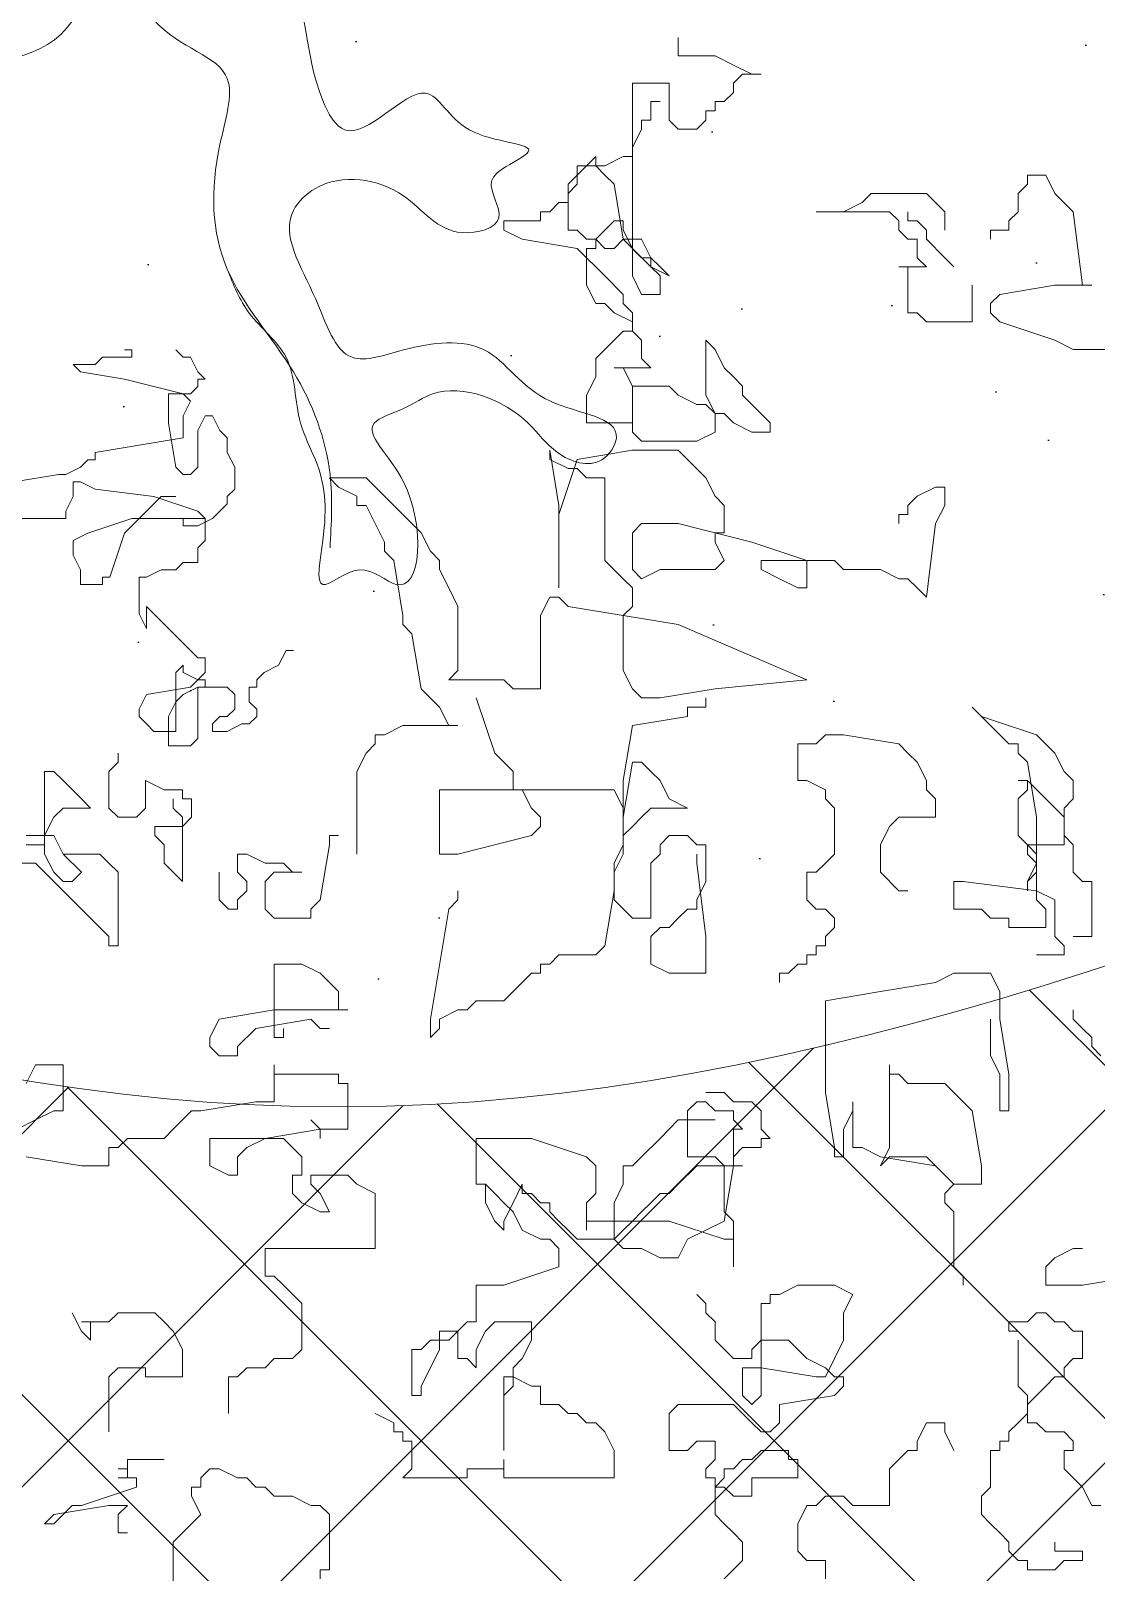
# Model space of a CAD drawing. Extents: x -95 to 325, y -1215 to -918.
# Drawn here: x 38.96 to 48.44, y -1090.25 to -1076.52 of the extents above; entities that cross this region are included whole.
import ezdxf

# ---------------------------------------------------------------- set-up
doc = ezdxf.new("R2010")
doc.units = 0
doc.layers.get('0').update_dxf_attribs({"linetype": 'CONTINUOUS'})
doc.layers.add('福建茶', color=76, linetype='CONTINUOUS')
doc.layers.add('马尼拉草', color=80, linetype='CONTINUOUS')

# ---------------------------------------------------------------- blocks, each defined once
blk = doc.blocks.new('tulia')
at = {"color": 3, "lineweight": 0}
for p, q in [((202.861, 275.205), (202.861, 275.563)), ((198.621, 275.324), (198.621, 275.443)), ((199.278, 275.443), (199.159, 275.324)), ((201.906, 275.443), (201.906, 275.384)), ((197.068, 275.324), (196.949, 275.324)), ((196.949, 275.324), (196.949, 275.264)), ((197.128, 275.384), (197.068, 275.324)), ((197.307, 275.384), (197.128, 275.384)), ((197.307, 275.324), (197.307, 275.384)), ((197.367, 275.324), (197.307, 275.324)), ((197.427, 275.264), (197.367, 275.324)), ((198.741, 275.324), (198.621, 275.324)), ((198.8, 275.264), (198.741, 275.324)), ((199.159, 275.324), (199.159, 275.205)), ((201.906, 275.384), (201.846, 275.384)), ((201.846, 275.384), (201.846, 275.026)), ((196.949, 275.264), (197.128, 275.264)), ((197.128, 275.264), (197.128, 275.205)), ((197.427, 275.205), (197.427, 275.264)), ((198.8, 275.085), (198.8, 275.264)), ((197.487, 275.145), (197.427, 275.205)), ((197.546, 275.085), (197.487, 275.145)), ((199.159, 275.205), (199.218, 275.145)), ((199.218, 275.145), (199.278, 275.085)), ((202.742, 275.085), (202.802, 275.145)), ((202.802, 275.145), (202.861, 275.205)), ((203.16, 275.145), (203.22, 275.145)), ((203.22, 275.145), (203.22, 275.026)), ((197.606, 275.026), (197.546, 275.085)), ((197.606, 274.906), (197.606, 275.026)), ((198.741, 274.966), (198.8, 275.085)), ((199.278, 275.085), (199.338, 275.026)), ((199.338, 275.026), (199.338, 274.847)), ((201.846, 275.026), (201.906, 274.966)), ((202.682, 275.026), (202.742, 275.085)), ((202.742, 274.906), (202.682, 275.026)), ((203.22, 275.026), (203.16, 274.966)), ((203.28, 274.966), (203.638, 275.026)), ((203.578, 275.026), (203.518, 274.966)), ((203.638, 275.085), (203.578, 275.026)), ((203.638, 275.026), (203.698, 275.085)), ((203.698, 275.085), (203.638, 275.085)), ((196.83, 274.966), (196.889, 274.966)), ((196.889, 274.966), (196.949, 274.847)), ((197.546, 274.847), (197.606, 274.906)), ((198.203, 274.727), (198.203, 274.966)), ((198.203, 274.966), (198.442, 274.966)), ((198.442, 274.966), (198.502, 274.906)), ((198.502, 274.906), (198.621, 274.906)), ((198.621, 274.906), (198.681, 274.966)), ((198.681, 274.966), (198.741, 274.966)), ((199.099, 274.787), (199.099, 274.906)), ((199.099, 274.906), (199.218, 274.906)), ((199.218, 274.906), (199.278, 274.847)), ((201.906, 274.966), (201.966, 274.966)), ((201.966, 274.966), (202.085, 274.906)), ((202.085, 274.906), (202.205, 274.906)), ((202.205, 274.906), (202.264, 274.847)), ((202.742, 274.847), (202.742, 274.906)), ((203.459, 274.966), (203.1, 274.847)), ((203.16, 274.966), (203.28, 274.966)), ((203.518, 274.966), (203.459, 274.966)), ((196.949, 274.847), (197.068, 274.727)), ((197.546, 274.608), (197.546, 274.847)), ((199.338, 274.847), (199.278, 274.787)), ((199.278, 274.847), (199.338, 274.847)), ((199.338, 274.847), (199.338, 274.787)), ((202.264, 274.847), (202.324, 274.847)), ((202.324, 274.847), (202.384, 274.787)), ((202.682, 274.787), (202.682, 274.847)), ((202.682, 274.847), (202.742, 274.847)), ((203.1, 274.847), (203.1, 274.787)), ((197.068, 274.727), (197.068, 274.608)), ((198.143, 274.667), (198.203, 274.727)), ((198.8, 274.667), (198.8, 274.787)), ((198.8, 274.787), (199.099, 274.787)), ((199.218, 274.727), (199.159, 274.667)), ((199.278, 274.727), (199.218, 274.727)), ((199.278, 274.787), (199.278, 274.727)), ((199.338, 274.787), (199.398, 274.787)), ((199.398, 274.727), (199.338, 274.667)), ((199.398, 274.787), (199.398, 274.727)), ((200.712, 274.787), (199.995, 274.787)), ((199.995, 274.787), (199.995, 274.608)), ((200.712, 274.667), (200.712, 274.787)), ((200.95, 274.727), (200.712, 274.727)), ((200.712, 274.727), (200.712, 274.667)), ((201.368, 274.787), (200.95, 274.787)), ((200.95, 274.787), (200.95, 274.727)), ((201.309, 274.727), (201.368, 274.787)), ((201.309, 274.548), (201.309, 274.727)), ((202.384, 274.787), (202.443, 274.787)), ((202.443, 274.787), (202.563, 274.727)), ((202.563, 274.727), (202.623, 274.727)), ((202.623, 274.727), (202.682, 274.787)), ((203.1, 274.787), (203.22, 274.787)), ((203.22, 274.787), (203.16, 274.787)), ((203.16, 274.787), (203.16, 274.727)), ((203.16, 274.727), (203.22, 274.727)), ((203.22, 274.727), (203.16, 274.727)), ((203.16, 274.727), (203.16, 274.667)), ((197.068, 274.608), (197.009, 274.608)), ((197.009, 274.608), (197.009, 274.548)), ((197.487, 274.548), (197.487, 274.608)), ((197.487, 274.608), (197.546, 274.608)), ((197.785, 274.608), (197.845, 274.488)), ((198.024, 274.548), (198.024, 274.608)), ((198.024, 274.608), (198.084, 274.608)), ((198.084, 274.608), (198.143, 274.667)), ((198.86, 274.667), (198.8, 274.667)), ((198.86, 274.608), (198.86, 274.667)), ((199.039, 274.608), (198.86, 274.608)), ((199.099, 274.667), (199.039, 274.608)), ((199.159, 274.667), (199.099, 274.667)), ((199.338, 274.667), (199.338, 274.548)), ((199.457, 274.548), (199.517, 274.608)), ((199.517, 274.608), (199.637, 274.608)), ((199.637, 274.608), (199.637, 274.369)), ((199.995, 274.608), (200.055, 274.488)), ((200.712, 274.13), (200.712, 274.608)), ((200.712, 274.608), (200.712, 274.25)), ((203.16, 274.667), (202.921, 274.667)), ((197.009, 274.548), (197.068, 274.488)), ((197.427, 274.488), (197.427, 274.548)), ((197.427, 274.548), (197.487, 274.548)), ((197.964, 274.429), (198.024, 274.548)), ((199.338, 274.548), (199.457, 274.548)), ((201.368, 274.548), (201.309, 274.548)), ((201.368, 274.488), (201.368, 274.548)), ((197.068, 274.488), (197.188, 274.488)), ((197.188, 274.488), (197.248, 274.429)), ((197.248, 274.429), (197.307, 274.429)), ((197.307, 274.429), (197.307, 274.25)), ((197.307, 274.369), (197.367, 274.429)), ((197.367, 274.429), (197.427, 274.488)), ((197.845, 274.488), (197.845, 274.429)), ((197.845, 274.429), (197.964, 274.429)), ((198.98, 274.488), (198.92, 274.429)), ((198.92, 274.429), (198.92, 274.309)), ((199.039, 274.488), (198.98, 274.488)), ((199.099, 274.429), (199.039, 274.488)), ((199.159, 274.369), (199.099, 274.429)), ((200.055, 274.488), (200.114, 274.429)), ((200.114, 274.429), (200.174, 274.429)), ((200.174, 274.429), (200.234, 274.369)), ((201.428, 274.488), (201.368, 274.488)), ((201.428, 274.429), (201.428, 274.488)), ((201.548, 274.369), (201.428, 274.429)), ((203.28, 274.488), (203.28, 274.13)), ((197.248, 274.25), (197.307, 274.309)), ((197.307, 274.309), (197.307, 274.369)), ((198.92, 274.309), (198.562, 274.25)), ((199.039, 274.25), (199.099, 274.309)), ((199.099, 274.309), (199.159, 274.25)), ((199.218, 274.309), (199.159, 274.369)), ((199.577, 274.309), (199.218, 274.309)), ((199.637, 274.369), (199.577, 274.309)), ((200.234, 274.369), (200.293, 274.369)), ((200.293, 274.369), (200.353, 274.309)), ((200.353, 274.309), (200.473, 274.309)), ((200.473, 274.309), (200.473, 274.19)), ((202.503, 274.369), (202.503, 274.13)), ((197.188, 274.19), (197.248, 274.25)), ((197.307, 274.25), (197.367, 274.19)), ((198.562, 274.25), (198.502, 274.19)), ((199.039, 273.892), (199.039, 274.25)), ((199.159, 274.25), (199.159, 274.071)), ((200.712, 274.25), (200.652, 274.19)), ((201.249, 274.19), (201.249, 274.25)), ((201.249, 274.25), (201.309, 274.25)), ((201.309, 274.25), (201.309, 273.951)), ((197.068, 274.071), (197.068, 274.13)), ((197.068, 274.13), (197.128, 274.13)), ((197.128, 274.13), (197.188, 274.19)), ((197.367, 274.19), (197.367, 273.892)), ((198.502, 274.19), (198.502, 274.13)), ((198.502, 274.13), (198.562, 274.13)), ((198.562, 274.13), (198.621, 274.071)), ((198.621, 274.13), (198.562, 274.011)), ((198.681, 274.13), (198.621, 274.13)), ((199.039, 274.071), (198.681, 274.13)), ((200.473, 274.19), (200.532, 274.19)), ((200.532, 274.19), (200.652, 274.13)), ((200.652, 274.19), (200.652, 274.071)), ((200.652, 274.13), (200.712, 274.13)), ((201.189, 274.071), (201.249, 274.19)), ((202.443, 274.13), (202.384, 274.071)), ((202.503, 274.13), (202.443, 274.13)), ((203.041, 274.13), (202.802, 274.13)), ((202.802, 274.13), (202.802, 273.951)), ((203.041, 274.071), (203.041, 274.13)), ((203.28, 274.13), (203.22, 274.071)), ((196.949, 273.832), (196.949, 274.011)), ((196.949, 274.011), (197.009, 274.011)), ((197.009, 274.011), (197.068, 274.071)), ((198.562, 274.011), (198.502, 273.892)), ((198.621, 274.071), (198.741, 274.011)), ((198.741, 274.011), (198.8, 273.951)), ((199.159, 274.071), (199.039, 274.071)), ((199.099, 273.951), (199.099, 274.011)), ((199.099, 274.011), (199.218, 274.011)), ((199.218, 274.011), (199.338, 273.892)), ((200.592, 274.011), (200.532, 273.892)), ((200.652, 274.071), (200.592, 274.011)), ((200.891, 273.951), (200.891, 274.071)), ((200.891, 274.071), (200.95, 274.011)), ((200.95, 274.011), (201.01, 274.011)), ((201.01, 274.011), (201.01, 273.832)), ((201.13, 273.951), (201.189, 274.071)), ((202.085, 274.011), (202.025, 273.951)), ((202.205, 274.011), (202.085, 274.011)), ((202.264, 274.071), (202.205, 274.011)), ((202.384, 274.071), (202.264, 274.071)), ((203.22, 274.071), (203.041, 274.071)), ((198.8, 273.951), (198.86, 273.892)), ((199.039, 273.892), (199.099, 273.951)), ((200.831, 273.832), (200.891, 273.951)), ((201.13, 273.832), (201.13, 273.951)), ((201.249, 273.951), (201.189, 273.892)), ((201.309, 273.951), (201.249, 273.951)), ((202.025, 273.951), (202.025, 273.653)), ((202.802, 273.951), (202.861, 273.832)), ((197.009, 273.832), (196.949, 273.832)), ((197.068, 273.772), (197.009, 273.832)), ((197.367, 273.832), (197.427, 273.832)), ((197.427, 273.832), (197.427, 273.772)), ((198.502, 273.892), (198.502, 273.713)), ((198.86, 273.892), (199.039, 273.892)), ((199.039, 273.653), (199.039, 273.892)), ((199.338, 273.892), (199.338, 273.772)), ((200.532, 273.892), (200.532, 273.772)), ((200.771, 273.772), (200.831, 273.832)), ((201.01, 273.832), (200.95, 273.772)), ((201.07, 273.892), (201.01, 273.832)), ((201.01, 273.832), (201.13, 273.832)), ((201.189, 273.892), (201.07, 273.892)), ((202.861, 273.832), (202.921, 273.772)), ((203.399, 273.772), (203.399, 273.892)), ((203.399, 273.892), (203.459, 273.832)), ((203.459, 273.832), (203.518, 273.713)), ((197.128, 273.772), (197.068, 273.772)), ((197.188, 273.713), (197.128, 273.772)), ((197.248, 273.713), (197.188, 273.713)), ((197.307, 273.772), (197.248, 273.713)), ((197.427, 273.772), (197.307, 273.772)), ((198.502, 273.713), (198.442, 273.593)), ((199.338, 273.772), (199.398, 273.713)), ((199.398, 273.713), (199.398, 273.653)), ((200.532, 273.772), (200.771, 273.772)), ((200.95, 273.772), (200.891, 273.772)), ((200.891, 273.772), (200.891, 273.534)), ((202.921, 273.772), (202.981, 273.713)), ((202.981, 273.713), (203.22, 273.713)), ((203.22, 273.713), (203.28, 273.772)), ((203.28, 273.772), (203.459, 273.772)), ((203.459, 273.772), (203.399, 273.772)), ((198.98, 273.593), (198.98, 273.653)), ((198.98, 273.653), (199.039, 273.653)), ((199.398, 273.653), (199.457, 273.593)), ((202.025, 273.653), (202.145, 273.534)), ((196.591, 273.474), (196.949, 273.534)), ((196.949, 273.534), (197.188, 273.534)), ((197.188, 273.534), (197.188, 273.414)), ((197.725, 273.534), (197.725, 273.474)), ((198.442, 273.593), (198.562, 273.534)), ((198.562, 273.534), (198.8, 273.534)), ((198.8, 273.534), (198.92, 273.593)), ((198.92, 273.593), (198.98, 273.593)), ((200.712, 273.534), (200.353, 273.414)), ((200.891, 273.534), (200.712, 273.534)), ((202.145, 273.534), (202.205, 273.474)), ((197.188, 273.414), (197.128, 273.355)), ((197.725, 273.474), (197.785, 273.414)), ((197.785, 273.414), (197.785, 273.056)), ((199.218, 273.235), (199.218, 273.414)), ((199.218, 273.414), (199.218, 273.116)), ((200.353, 273.414), (200.353, 273.295)), ((202.205, 273.474), (202.264, 273.474)), ((202.264, 273.474), (202.264, 273.295)), ((197.128, 273.355), (197.009, 273.295)), ((199.577, 273.355), (199.517, 273.235)), ((199.696, 273.355), (199.577, 273.355)), ((199.816, 273.295), (199.696, 273.355)), ((197.009, 273.295), (196.949, 273.295)), ((199.278, 273.235), (199.218, 273.235)), ((199.637, 273.116), (199.278, 273.235)), ((199.517, 273.235), (199.398, 273.176)), ((199.935, 273.295), (199.816, 273.295)), ((199.995, 273.235), (199.935, 273.295)), ((199.935, 273.176), (199.995, 273.235)), ((199.995, 272.997), (199.995, 273.235)), ((199.995, 273.235), (200.234, 273.235)), ((200.234, 273.235), (200.293, 273.176)), ((200.353, 273.295), (200.413, 273.235)), ((200.413, 273.235), (200.473, 273.235)), ((200.473, 273.235), (200.592, 273.176)), ((202.264, 273.295), (201.548, 273.295)), ((201.548, 273.295), (201.548, 272.937)), ((199.218, 273.116), (199.278, 273.056)), ((199.278, 273.116), (199.218, 272.758)), ((199.398, 273.176), (199.278, 273.116)), ((200.174, 273.116), (199.637, 273.116)), ((199.816, 273.056), (199.875, 273.116)), ((199.875, 273.116), (199.935, 273.176)), ((200.174, 272.997), (200.174, 273.176)), ((200.174, 273.176), (200.174, 273.116)), ((200.293, 273.176), (200.353, 273.116)), ((200.353, 273.116), (200.413, 273.056)), ((200.592, 273.176), (200.652, 273.056)), ((200.652, 272.997), (200.712, 273.116)), ((200.712, 273.116), (200.712, 273.176)), ((200.712, 273.176), (200.771, 273.116)), ((200.771, 273.116), (200.831, 272.997)), ((197.785, 273.056), (197.845, 272.997)), ((199.278, 273.056), (199.278, 272.758)), ((199.756, 272.997), (199.816, 273.056)), ((200.413, 273.056), (200.413, 272.997)), ((200.652, 273.056), (200.712, 272.997)), ((201.906, 272.937), (201.846, 273.056)), ((201.846, 273.056), (201.906, 273.056)), ((201.906, 273.056), (202.025, 272.997)), ((197.845, 272.937), (197.785, 272.877)), ((197.845, 272.997), (197.845, 272.937)), ((199.577, 272.877), (199.637, 272.937)), ((199.637, 272.937), (199.696, 272.937)), ((199.696, 272.937), (199.756, 272.997)), ((199.935, 272.877), (199.995, 272.997)), ((200.114, 272.937), (200.174, 272.997)), ((200.114, 272.758), (200.114, 272.937)), ((200.413, 272.997), (200.473, 272.997)), ((200.473, 272.997), (200.532, 272.937)), ((200.532, 272.937), (200.592, 272.937)), ((200.592, 272.877), (200.652, 272.997)), ((200.592, 272.937), (200.592, 272.877)), ((200.712, 272.997), (200.771, 272.937)), ((200.771, 272.937), (200.831, 272.877)), ((200.831, 272.997), (200.831, 272.877)), ((201.548, 272.937), (201.667, 272.877)), ((201.966, 272.877), (201.906, 272.937)), ((202.025, 272.997), (202.085, 272.937)), ((202.085, 272.937), (202.085, 272.818)), ((197.785, 272.877), (197.606, 272.877)), ((197.606, 272.877), (197.606, 272.758)), ((197.845, 272.818), (197.785, 272.877)), ((197.785, 272.877), (197.845, 272.818)), ((197.964, 272.698), (197.845, 272.818)), ((197.845, 272.818), (197.905, 272.758)), ((199.457, 272.758), (199.577, 272.877)), ((199.935, 272.758), (199.935, 272.877)), ((200.831, 272.877), (200.891, 272.877)), ((200.891, 272.877), (200.891, 272.579)), ((201.667, 272.877), (201.727, 272.818)), ((201.727, 272.818), (201.966, 272.818)), ((201.966, 272.818), (201.966, 272.877)), ((202.085, 272.818), (202.025, 272.818)), ((202.025, 272.818), (202.025, 272.698)), ((202.443, 272.698), (202.443, 272.818)), ((202.443, 272.818), (202.503, 272.818)), ((202.503, 272.818), (202.623, 272.758)), ((197.606, 272.758), (197.666, 272.4)), ((197.905, 272.758), (198.263, 272.698)), ((198.203, 272.638), (198.263, 272.758)), ((198.263, 272.758), (198.203, 272.698)), ((199.218, 272.758), (199.159, 272.758)), ((199.159, 272.758), (199.457, 272.758)), ((199.218, 272.519), (199.218, 272.758)), ((199.218, 272.758), (199.218, 272.698)), ((199.278, 272.758), (199.338, 272.698)), ((199.816, 272.698), (199.875, 272.758)), ((199.875, 272.758), (199.935, 272.758)), ((200.174, 272.698), (200.114, 272.758)), ((202.623, 272.758), (202.623, 272.579)), ((203.28, 272.638), (203.28, 272.758)), ((203.28, 272.758), (203.459, 272.758)), ((203.459, 272.758), (203.817, 272.698)), ((198.203, 272.698), (197.964, 272.698)), ((198.203, 272.101), (198.203, 272.638)), ((198.263, 272.698), (198.382, 272.638)), ((198.382, 272.638), (198.442, 272.638)), ((198.442, 272.638), (198.442, 272.34)), ((198.502, 272.519), (198.502, 272.698)), ((198.502, 272.698), (198.562, 272.698)), ((198.562, 272.698), (198.562, 272.638)), ((198.562, 272.638), (198.621, 272.28)), ((199.159, 272.638), (199.039, 272.638)), ((199.039, 272.638), (199.039, 272.579)), ((199.218, 272.698), (199.159, 272.638)), ((199.338, 272.698), (199.517, 272.698)), ((199.517, 272.698), (199.517, 272.4)), ((199.696, 272.579), (199.816, 272.698)), ((200.532, 272.579), (200.174, 272.698)), ((202.025, 272.698), (202.085, 272.638)), ((202.085, 272.638), (202.145, 272.579)), ((202.264, 272.579), (202.384, 272.638)), ((202.384, 272.638), (202.443, 272.698)), ((203.16, 272.579), (203.22, 272.638)), ((203.22, 272.638), (203.28, 272.638)), ((198.442, 272.4), (198.502, 272.519)), ((199.039, 272.579), (198.98, 272.579)), ((198.98, 272.579), (199.039, 272.519)), ((199.039, 272.519), (199.039, 272.4)), ((199.218, 272.459), (199.159, 272.519)), ((199.159, 272.519), (199.218, 272.519)), ((199.577, 272.459), (199.696, 272.579)), ((200.891, 272.579), (200.532, 272.579)), ((201.906, 272.519), (201.727, 272.519)), ((201.727, 272.519), (201.727, 272.221)), ((202.264, 272.579), (201.906, 272.519)), ((201.906, 272.519), (201.906, 272.579)), ((201.966, 272.459), (201.906, 272.519)), ((202.145, 272.579), (202.264, 272.579)), ((202.623, 272.579), (202.264, 272.579)), ((202.802, 272.459), (202.861, 272.519)), ((202.861, 272.519), (202.921, 272.579)), ((202.921, 272.579), (203.16, 272.579)), ((203.877, 272.519), (203.757, 272.459)), ((197.427, 272.161), (197.427, 272.4)), ((197.427, 272.4), (197.487, 272.4)), ((197.487, 272.4), (197.487, 272.161)), ((197.666, 272.4), (197.785, 272.28)), ((198.442, 272.34), (198.442, 272.4)), ((199.039, 272.4), (199.099, 272.34)), ((199.218, 272.4), (199.218, 272.459)), ((199.338, 272.4), (199.218, 272.4)), ((199.338, 272.459), (199.577, 272.459)), ((199.398, 272.34), (199.338, 272.4)), ((199.517, 272.4), (199.457, 272.34)), ((202.324, 272.34), (202.682, 272.4)), ((202.682, 272.4), (202.742, 272.4)), ((202.742, 272.4), (202.802, 272.459)), ((203.638, 272.4), (203.578, 272.4)), ((203.578, 272.4), (203.578, 272.101)), ((203.757, 272.459), (203.638, 272.4)), ((199.099, 272.34), (199.218, 272.34)), ((199.218, 272.34), (199.278, 272.28)), ((199.457, 272.34), (199.398, 272.34)), ((202.205, 272.101), (202.205, 272.34)), ((202.205, 272.34), (202.324, 272.34)), ((197.785, 272.28), (197.845, 272.221)), ((197.845, 272.221), (198.084, 272.221)), ((198.084, 272.221), (198.143, 272.161)), ((198.621, 272.28), (198.621, 271.684)), ((199.278, 272.28), (199.398, 272.28)), ((201.727, 272.221), (201.787, 272.221)), ((201.787, 272.221), (201.787, 272.161)), ((203.757, 272.101), (203.817, 272.221)), ((197.487, 271.803), (197.427, 272.161)), ((197.487, 272.161), (197.546, 272.042)), ((198.143, 272.161), (198.203, 272.161)), ((198.203, 272.161), (198.203, 272.101)), ((201.787, 272.161), (202.205, 272.161)), ((202.205, 272.161), (202.205, 272.101)), ((203.578, 272.101), (203.757, 272.101)), ((196.83, 272.042), (196.889, 271.982)), ((197.546, 272.042), (197.546, 271.803)), ((202.443, 271.982), (202.443, 272.042)), ((202.443, 272.042), (202.563, 272.042)), ((202.563, 272.042), (202.623, 271.982)), ((196.889, 271.982), (196.889, 271.922)), ((196.889, 271.922), (196.949, 271.863)), ((201.13, 271.863), (201.189, 271.922)), ((201.189, 271.922), (201.189, 271.803)), ((202.205, 271.922), (202.145, 271.922)), ((202.145, 271.922), (202.145, 271.863)), ((202.205, 271.445), (202.205, 271.922)), ((202.324, 271.863), (202.443, 271.982)), ((202.623, 271.922), (202.563, 271.803)), ((202.623, 271.982), (202.623, 271.922)), ((196.949, 271.863), (197.009, 271.803)), ((197.009, 271.803), (197.009, 271.743)), ((197.487, 271.624), (197.487, 271.803)), ((201.01, 271.743), (201.13, 271.803)), ((201.189, 271.803), (201.07, 271.087)), ((201.13, 271.803), (201.13, 271.863)), ((201.846, 271.863), (201.906, 271.863)), ((201.906, 271.863), (201.966, 271.803)), ((201.966, 271.803), (202.324, 271.863)), ((202.563, 271.803), (202.205, 271.743)), ((200.891, 271.684), (200.95, 271.743)), ((200.95, 271.743), (201.01, 271.743)), ((202.205, 271.743), (201.727, 271.743)), ((201.727, 271.743), (201.787, 271.743)), ((201.787, 271.743), (201.787, 271.624)), ((197.546, 271.505), (197.487, 271.624)), ((198.263, 271.624), (197.905, 271.564)), ((198.621, 271.684), (198.263, 271.624)), ((200.532, 271.505), (200.652, 271.624)), ((200.652, 271.624), (200.712, 271.684)), ((200.712, 271.684), (200.891, 271.684)), ((201.787, 271.624), (201.846, 271.564)), ((197.785, 271.505), (197.546, 271.505)), ((197.905, 271.564), (197.785, 271.505)), ((198.86, 271.505), (198.8, 271.445)), ((198.92, 271.505), (198.86, 271.505)), ((198.92, 271.564), (198.92, 271.505)), ((199.398, 271.266), (199.398, 271.505)), ((199.398, 271.505), (199.637, 271.505)), ((199.637, 271.505), (199.756, 271.445)), ((200.473, 271.445), (200.473, 271.505)), ((200.473, 271.505), (200.532, 271.505)), ((201.846, 271.564), (201.906, 271.505)), ((201.906, 271.505), (202.025, 271.445)), ((198.8, 271.445), (198.741, 271.445)), ((198.741, 271.445), (198.741, 271.385)), ((199.756, 271.445), (199.756, 271.266)), ((200.353, 271.385), (200.413, 271.445)), ((200.413, 271.445), (200.473, 271.445)), ((202.025, 271.445), (202.205, 271.445)), ((197.248, 271.385), (197.068, 271.385)), ((197.068, 271.385), (197.068, 271.326)), ((197.068, 271.326), (197.128, 271.266)), ((198.681, 271.326), (198.621, 271.326)), ((198.621, 271.326), (198.621, 271.266)), ((198.741, 271.385), (198.681, 271.385)), ((198.681, 271.385), (198.681, 271.326)), ((199.995, 270.968), (200.055, 271.326)), ((200.055, 271.326), (200.114, 271.385)), ((200.114, 271.385), (200.353, 271.385)), ((203.22, 270.848), (203.22, 271.326)), ((203.22, 271.326), (203.28, 271.326)), ((203.28, 271.326), (203.28, 271.266)), ((196.889, 270.908), (196.889, 271.266)), ((196.889, 271.266), (197.009, 271.266)), ((197.128, 271.266), (197.128, 271.027)), ((197.427, 271.206), (197.188, 271.206)), ((197.188, 271.206), (197.188, 271.087)), ((197.427, 271.147), (197.427, 271.206)), ((198.621, 271.266), (198.562, 271.206)), ((198.562, 271.206), (198.562, 271.147)), ((199.457, 270.789), (199.398, 271.266)), ((199.637, 271.206), (199.577, 271.147)), ((199.696, 271.206), (199.637, 271.206)), ((199.756, 271.266), (199.696, 271.206)), ((203.28, 271.266), (203.638, 270.908)), ((197.546, 271.147), (197.427, 271.147)), ((197.606, 271.087), (197.546, 271.147)), ((198.562, 271.147), (198.621, 271.087)), ((199.577, 271.147), (199.517, 271.087)), ((199.756, 270.789), (199.756, 271.147)), ((199.756, 271.147), (199.875, 271.147)), ((199.875, 271.147), (199.995, 271.027)), ((201.966, 271.087), (201.966, 271.147)), ((201.966, 271.147), (202.205, 271.147)), ((202.205, 271.147), (202.264, 271.087)), ((197.128, 271.027), (197.248, 270.968)), ((197.188, 271.087), (197.248, 271.027)), ((197.248, 271.027), (197.248, 270.789)), ((197.785, 271.087), (197.606, 271.087)), ((197.785, 270.908), (197.785, 271.087)), ((198.621, 271.087), (198.681, 271.087)), ((198.681, 271.087), (198.741, 271.027)), ((198.741, 271.027), (198.741, 270.848)), ((199.457, 271.027), (199.398, 270.908)), ((199.517, 271.087), (199.457, 271.087)), ((199.457, 271.087), (199.457, 271.027)), ((199.995, 271.027), (199.995, 270.789)), ((201.07, 271.087), (201.01, 271.027)), ((201.01, 271.027), (201.01, 270.968)), ((201.846, 270.669), (201.906, 271.027)), ((201.906, 271.027), (201.966, 271.087)), ((202.264, 271.087), (202.264, 270.908)), ((202.384, 270.968), (202.443, 271.027)), ((202.443, 271.027), (202.443, 271.087)), ((202.443, 271.087), (202.503, 271.087)), ((202.503, 271.087), (202.563, 271.027)), ((202.563, 271.027), (202.563, 270.848)), ((196.949, 270.908), (196.889, 270.908)), ((197.009, 270.848), (196.949, 270.908)), ((197.248, 270.968), (197.725, 270.908)), ((197.248, 270.848), (197.307, 270.908)), ((197.307, 270.908), (197.248, 270.789)), ((197.307, 270.908), (197.307, 270.968)), ((197.307, 270.968), (197.307, 270.908)), ((197.725, 270.908), (197.785, 270.908)), ((198.143, 270.968), (198.084, 270.968)), ((198.263, 270.848), (198.143, 270.968)), ((199.398, 270.908), (199.398, 270.669)), ((199.995, 270.848), (199.995, 270.968)), ((202.264, 270.908), (202.205, 270.848)), ((202.384, 270.908), (202.384, 270.968)), ((202.443, 270.848), (202.384, 270.908)), ((202.802, 270.49), (202.802, 270.908)), ((202.802, 270.908), (202.861, 270.848)), ((203.459, 270.848), (203.518, 270.908)), ((203.518, 270.908), (203.578, 270.908)), ((203.578, 270.908), (203.638, 270.848)), ((203.638, 270.908), (203.698, 270.848)), ((197.009, 270.669), (197.009, 270.848)), ((197.248, 270.49), (197.248, 270.848)), ((198.263, 270.669), (198.263, 270.848)), ((198.681, 270.848), (198.621, 270.789)), ((198.741, 270.848), (198.681, 270.848)), ((199.935, 270.729), (199.995, 270.848)), ((202.205, 270.848), (202.025, 270.848)), ((202.025, 270.848), (202.085, 270.848)), ((202.085, 270.848), (202.145, 270.789)), ((202.443, 270.729), (202.443, 270.848)), ((202.861, 270.848), (202.921, 270.789)), ((203.28, 270.789), (203.22, 270.848)), ((203.578, 270.729), (203.459, 270.848)), ((203.638, 270.848), (203.698, 270.729)), ((203.698, 270.848), (203.757, 270.789)), ((197.248, 270.789), (197.307, 270.729)), ((197.248, 270.789), (197.248, 270.729)), ((197.248, 270.729), (197.307, 270.669)), ((197.307, 270.729), (197.307, 270.669)), ((198.621, 270.789), (198.562, 270.729)), ((198.562, 270.729), (198.562, 270.43)), ((199.457, 270.729), (199.457, 270.789)), ((199.696, 270.729), (199.756, 270.789)), ((199.696, 270.669), (199.696, 270.729)), ((199.995, 270.789), (199.935, 270.669)), ((199.935, 270.43), (199.935, 270.729)), ((200.532, 270.609), (201.01, 270.729)), ((201.01, 270.729), (201.13, 270.729)), ((201.13, 270.729), (201.13, 270.311)), ((201.667, 270.729), (201.667, 270.192)), ((202.145, 270.789), (202.264, 270.789)), ((202.264, 270.789), (202.384, 270.729)), ((202.384, 270.729), (202.443, 270.729)), ((202.921, 270.789), (202.921, 270.669)), ((203.339, 270.729), (203.28, 270.789)), ((203.578, 270.729), (203.339, 270.729)), ((203.638, 270.609), (203.578, 270.729)), ((203.698, 270.729), (203.698, 270.609)), ((203.757, 270.789), (203.877, 270.789)), ((197.068, 270.609), (197.009, 270.669)), ((197.307, 270.669), (197.068, 270.669)), ((197.068, 270.669), (197.068, 270.43)), ((197.068, 270.49), (197.068, 270.609)), ((197.307, 270.669), (197.367, 270.609)), ((197.367, 270.609), (197.367, 270.371)), ((198.203, 270.55), (198.263, 270.669)), ((199.398, 270.669), (199.457, 270.669)), ((199.457, 270.669), (199.517, 270.609)), ((199.517, 270.609), (199.637, 270.609)), ((199.637, 270.609), (199.696, 270.669)), ((199.935, 270.609), (199.875, 270.55)), ((199.935, 270.669), (199.935, 270.609)), ((199.935, 270.609), (199.935, 270.251)), ((199.935, 270.49), (199.935, 270.609)), ((200.473, 270.55), (200.532, 270.609)), ((201.787, 270.609), (201.846, 270.609)), ((201.846, 270.609), (201.846, 270.669)), ((202.921, 270.669), (202.981, 270.609)), ((202.981, 270.609), (202.981, 270.55)), ((203.817, 270.609), (203.638, 270.609)), ((203.698, 270.609), (203.638, 270.49)), ((203.698, 270.192), (203.698, 270.669)), ((203.698, 270.669), (203.817, 270.669)), ((198.143, 270.49), (198.203, 270.55)), ((199.875, 270.55), (199.816, 270.49)), ((200.473, 270.49), (200.473, 270.55)), ((202.802, 270.55), (202.742, 270.49)), ((202.981, 270.55), (202.802, 270.55)), ((197.068, 270.43), (197.009, 270.371)), ((197.188, 270.371), (197.068, 270.49)), ((197.307, 270.132), (197.248, 270.49)), ((197.905, 270.371), (197.905, 270.49)), ((197.905, 270.49), (198.143, 270.49)), ((198.562, 270.43), (198.621, 270.371)), ((199.756, 270.43), (199.517, 270.43)), ((199.517, 270.43), (199.637, 270.371)), ((199.816, 270.49), (199.756, 270.43)), ((199.875, 270.132), (199.935, 270.49)), ((199.995, 270.311), (199.935, 270.43)), ((200.532, 270.43), (200.473, 270.49)), ((200.592, 270.311), (200.532, 270.43)), ((202.742, 270.49), (202.742, 270.371)), ((202.861, 270.43), (202.802, 270.49)), ((202.861, 270.371), (202.861, 270.43)), ((203.041, 270.43), (203.1, 270.49)), ((203.041, 270.251), (203.041, 270.43)), ((203.1, 270.49), (203.22, 270.49)), ((203.22, 270.49), (203.28, 270.43)), ((203.28, 270.43), (203.28, 270.192)), ((203.578, 270.43), (203.399, 270.43)), ((203.399, 270.43), (203.459, 270.371)), ((203.638, 270.49), (203.578, 270.43)), ((197.009, 270.371), (197.009, 270.251)), ((197.307, 270.251), (197.188, 270.371)), ((197.367, 270.371), (197.307, 270.311)), ((197.307, 270.311), (197.307, 270.251)), ((197.964, 270.311), (197.905, 270.371)), ((197.964, 270.251), (197.964, 270.311)), ((198.621, 270.371), (198.621, 270.311)), ((198.621, 270.311), (198.741, 270.251)), ((199.637, 270.371), (199.696, 270.251)), ((201.13, 270.311), (199.995, 270.311)), ((200.652, 270.311), (200.592, 270.311)), ((200.652, 270.192), (200.652, 270.311)), ((202.742, 270.371), (202.802, 270.371)), ((202.802, 270.371), (202.802, 270.311)), ((202.802, 270.311), (202.921, 270.311)), ((202.921, 270.311), (203.041, 270.251)), ((203.459, 270.371), (203.578, 270.251)), ((197.009, 270.251), (197.068, 270.192)), ((197.307, 270.251), (197.367, 270.251)), ((197.367, 270.251), (197.307, 270.251)), ((198.024, 270.132), (197.964, 270.251)), ((198.741, 270.251), (198.8, 270.251)), ((198.8, 270.251), (198.8, 270.013)), ((199.696, 270.251), (199.756, 270.192)), ((199.935, 270.251), (199.875, 269.893)), ((203.578, 270.251), (203.638, 270.192)), ((197.068, 270.192), (197.128, 270.072)), ((197.367, 270.072), (197.307, 270.132)), ((198.084, 270.072), (198.024, 270.132)), ((199.756, 270.192), (199.816, 270.132)), ((199.816, 270.132), (199.875, 270.132)), ((200.771, 270.072), (200.652, 270.192)), ((201.667, 270.192), (201.607, 270.072)), ((203.28, 270.192), (203.22, 270.132)), ((203.22, 270.132), (203.22, 270.072)), ((203.638, 270.192), (203.698, 270.192)), ((197.128, 270.072), (197.248, 269.953)), ((197.367, 270.013), (197.367, 270.072)), ((197.427, 270.013), (197.367, 270.013)), ((197.487, 269.953), (197.427, 270.013)), ((198.143, 270.013), (198.084, 270.072)), ((198.502, 269.953), (198.143, 270.013)), ((198.681, 270.013), (198.621, 269.953)), ((198.8, 270.013), (198.681, 270.013)), ((200.891, 269.714), (200.771, 270.072)), ((201.607, 270.072), (201.548, 270.013)), ((201.548, 270.013), (201.548, 269.953)), ((202.701, 269.978), (202.749, 270.026)), ((202.749, 270.026), (202.892, 270.026)), ((202.892, 270.026), (202.892, 269.835)), ((197.248, 269.953), (197.606, 269.834)), ((197.606, 269.834), (197.487, 269.953)), ((198.621, 269.953), (198.502, 269.953)), ((199.875, 269.893), (199.517, 269.834)), ((201.368, 269.893), (201.01, 269.893)), ((201.01, 269.893), (201.07, 269.893)), ((201.07, 269.893), (201.13, 269.774)), ((201.488, 269.953), (201.368, 269.893)), ((201.548, 269.953), (201.488, 269.953)), ((202.415, 269.883), (202.51, 269.931)), ((202.51, 269.931), (202.606, 269.931)), ((202.606, 269.931), (202.606, 269.883)), ((202.701, 269.644), (202.701, 269.978)), ((202.844, 269.549), (202.844, 269.931)), ((202.844, 269.931), (202.987, 269.931)), ((202.987, 269.931), (203.035, 269.883)), ((197.606, 269.834), (197.666, 269.774)), ((197.666, 269.774), (197.606, 269.834)), ((199.517, 269.834), (199.517, 269.774)), ((202.319, 269.835), (202.367, 269.883)), ((202.319, 269.787), (202.319, 269.835)), ((202.367, 269.883), (202.415, 269.883)), ((202.51, 269.835), (202.462, 269.787)), ((202.558, 269.835), (202.51, 269.835)), ((202.606, 269.883), (202.558, 269.835)), ((202.892, 269.835), (202.844, 269.74)), ((203.035, 269.883), (203.083, 269.835)), ((203.083, 269.835), (203.083, 269.787)), ((199.338, 269.655), (199.696, 269.714)), ((199.517, 269.774), (199.398, 269.774)), ((199.398, 269.774), (199.398, 269.714)), ((199.696, 269.714), (199.816, 269.714)), ((199.816, 269.714), (199.875, 269.655)), ((201.13, 269.774), (201.249, 269.655)), ((202.367, 269.74), (202.319, 269.787)), ((202.367, 269.644), (202.367, 269.74)), ((202.462, 269.787), (202.462, 269.692)), ((202.462, 269.692), (202.51, 269.644)), ((202.797, 269.692), (202.701, 269.644)), ((203.035, 269.692), (202.749, 269.644)), ((202.844, 269.74), (202.797, 269.692)), ((203.083, 269.787), (203.035, 269.692)), ((198.741, 269.595), (199.338, 269.655)), ((199.577, 269.237), (198.741, 269.595)), ((199.875, 269.655), (199.935, 269.535)), ((200.652, 269.655), (200.473, 269.655)), ((200.473, 269.655), (200.473, 269.177)), ((200.712, 269.595), (200.652, 269.655)), ((201.07, 269.595), (200.712, 269.595)), ((201.01, 269.535), (201.07, 269.595)), ((201.249, 269.655), (201.309, 269.297)), ((202.271, 269.549), (202.319, 269.597)), ((202.319, 269.597), (202.319, 269.644)), ((202.319, 269.644), (202.367, 269.644)), ((202.51, 269.644), (202.701, 269.644)), ((202.701, 269.644), (202.653, 269.644)), ((202.653, 269.644), (202.653, 269.597)), ((202.749, 269.644), (202.653, 269.549)), ((202.653, 269.597), (202.701, 269.597)), ((202.701, 269.597), (202.797, 269.549)), ((199.935, 269.535), (199.935, 269.177)), ((201.01, 269.118), (201.01, 269.535)), ((202.128, 269.406), (202.176, 269.501)), ((202.176, 269.501), (202.271, 269.549)), ((202.653, 269.549), (202.653, 269.453)), ((202.797, 269.549), (202.797, 269.501)), ((202.797, 269.501), (202.844, 269.549)), ((202.08, 269.406), (202.128, 269.406)), ((202.653, 269.453), (202.701, 269.453)), ((202.701, 269.453), (202.987, 269.167)), ((201.309, 269.297), (201.368, 269.237)), ((200.293, 269.118), (199.577, 269.237)), ((201.368, 269.237), (201.368, 269.177)), ((203.035, 269.12), (203.035, 269.263)), ((203.035, 269.263), (203.083, 269.167)), ((199.935, 269.177), (199.875, 269.118)), ((199.875, 269.118), (199.875, 268.998)), ((200.353, 269.058), (200.293, 269.118)), ((200.473, 269.177), (200.413, 269.058)), ((201.07, 268.998), (201.01, 269.118)), ((201.368, 269.177), (201.428, 268.819)), ((202.987, 269.167), (203.035, 269.12)), ((203.083, 269.167), (203.083, 268.929)), ((197.964, 269.058), (197.905, 268.58)), ((198.024, 268.998), (197.964, 269.058)), ((198.084, 268.939), (198.024, 268.998)), ((198.741, 268.819), (198.741, 268.998)), ((198.741, 268.998), (198.8, 268.998)), ((198.8, 268.998), (198.92, 268.939)), ((199.875, 268.998), (199.935, 268.939)), ((200.413, 269.058), (200.353, 269.058)), ((200.353, 268.461), (200.353, 268.998)), ((200.353, 268.998), (200.353, 268.521)), ((201.13, 268.879), (201.07, 268.998)), ((198.143, 268.939), (198.084, 268.939)), ((198.263, 268.879), (198.143, 268.939)), ((198.92, 268.939), (199.039, 268.879)), ((199.696, 268.879), (199.816, 268.939)), ((199.816, 268.939), (199.875, 268.879)), ((199.935, 268.939), (200.055, 268.819)), ((203.035, 268.929), (202.94, 268.881)), ((203.083, 268.929), (203.035, 268.929)), ((203.178, 268.642), (203.274, 268.929)), ((203.274, 268.929), (203.322, 268.929)), ((203.322, 268.929), (203.322, 268.976)), ((203.322, 268.976), (203.465, 268.976)), ((203.465, 268.976), (203.465, 268.881)), ((198.502, 268.879), (198.263, 268.879)), ((198.562, 268.819), (198.502, 268.879)), ((199.039, 268.819), (198.562, 268.819)), ((199.099, 268.7), (198.741, 268.819)), ((199.039, 268.879), (199.039, 268.819)), ((199.278, 268.819), (199.338, 268.879)), ((199.338, 268.7), (199.278, 268.819)), ((199.338, 268.879), (199.696, 268.879)), ((199.875, 268.879), (199.875, 268.64)), ((200.055, 268.819), (200.055, 268.282)), ((201.13, 268.819), (201.13, 268.879)), ((201.189, 268.759), (201.13, 268.819)), ((201.428, 268.819), (201.488, 268.759)), ((202.797, 268.833), (202.701, 268.833)), ((202.701, 268.833), (202.701, 268.738)), ((202.844, 268.881), (202.797, 268.833)), ((202.94, 268.881), (202.844, 268.881)), ((203.465, 268.881), (203.513, 268.786)), ((199.577, 268.58), (199.099, 268.7)), ((199.338, 268.64), (199.338, 268.7)), ((201.249, 268.64), (201.189, 268.759)), ((201.488, 268.759), (201.488, 268.7)), ((201.488, 268.7), (201.548, 268.58)), ((202.701, 268.738), (202.653, 268.69)), ((202.653, 268.69), (202.653, 268.547)), ((203.513, 268.69), (203.417, 268.642)), ((203.513, 268.786), (203.513, 268.69)), ((199.278, 268.461), (199.278, 268.64)), ((199.278, 268.64), (199.338, 268.64)), ((199.875, 268.64), (199.816, 268.58)), ((201.607, 268.282), (201.249, 268.64)), ((202.701, 268.595), (202.606, 268.547)), ((202.797, 268.595), (202.701, 268.595)), ((202.797, 268.547), (202.797, 268.595)), ((203.083, 268.547), (203.178, 268.642)), ((203.417, 268.642), (203.131, 268.547)), ((197.905, 268.58), (197.845, 268.461)), ((198.084, 268.461), (198.084, 268.521)), ((198.084, 268.521), (198.143, 268.521)), ((198.143, 268.521), (198.143, 268.58)), ((199.816, 268.58), (199.577, 268.58)), ((200.353, 268.521), (200.234, 268.163)), ((201.548, 268.58), (201.607, 268.461)), ((202.606, 268.547), (202.51, 268.452)), ((202.653, 268.547), (202.797, 268.547)), ((203.131, 268.547), (202.653, 268.547)), ((202.653, 268.547), (202.701, 268.499)), ((202.701, 268.499), (202.987, 268.404)), ((202.987, 268.452), (203.083, 268.547)), ((203.513, 268.404), (203.56, 268.499)), ((203.56, 268.499), (203.56, 268.547)), ((203.56, 268.547), (203.942, 268.547)), ((197.845, 268.461), (197.845, 268.342)), ((197.905, 268.342), (198.024, 268.401)), ((198.024, 268.401), (198.084, 268.461)), ((199.338, 268.401), (199.278, 268.461)), ((199.398, 268.282), (199.338, 268.401)), ((200.413, 268.103), (200.353, 268.461)), ((201.607, 268.461), (201.667, 268.461)), ((201.667, 268.461), (201.667, 268.401)), ((201.667, 268.401), (201.787, 268.342)), ((202.51, 268.404), (202.462, 268.356)), ((202.51, 268.452), (202.51, 268.404)), ((202.844, 268.404), (202.94, 268.404)), ((202.94, 268.404), (202.987, 268.452)), ((202.987, 268.404), (203.369, 268.356)), ((203.513, 268.309), (203.513, 268.404)), ((197.845, 268.342), (197.905, 268.342)), ((201.787, 268.342), (201.846, 268.282)), ((202.462, 268.356), (202.462, 268.213)), ((203.369, 268.356), (203.465, 268.309)), ((203.465, 268.309), (203.513, 268.309)), ((203.895, 268.309), (203.608, 268.261)), ((199.517, 268.163), (199.398, 268.282)), ((200.055, 268.282), (200.174, 268.282)), ((200.174, 268.282), (200.234, 268.222)), ((200.234, 268.222), (200.293, 268.222)), ((200.293, 268.222), (200.413, 268.163)), ((201.846, 268.282), (201.607, 268.282)), ((202.462, 268.213), (202.51, 268.118)), ((202.701, 268.213), (202.749, 268.261)), ((202.701, 267.975), (202.701, 268.213)), ((202.749, 268.261), (202.797, 268.261)), ((202.797, 268.261), (202.844, 268.213)), ((202.844, 268.213), (202.892, 267.927)), ((203.465, 268.213), (203.417, 268.165)), ((203.56, 268.261), (203.465, 268.213)), ((203.608, 268.261), (203.56, 268.261)), ((199.577, 268.103), (199.517, 268.163)), ((199.875, 268.103), (199.577, 268.103)), ((200.234, 268.163), (199.875, 268.103)), ((200.413, 268.163), (200.413, 268.103)), ((202.51, 268.118), (202.51, 268.022)), ((203.369, 268.118), (202.797, 268.022)), ((203.417, 268.165), (203.369, 268.165)), ((203.369, 268.165), (203.369, 268.118)), ((199.457, 268.043), (199.338, 267.984)), ((199.816, 268.043), (199.457, 268.043)), ((199.875, 267.984), (199.816, 268.043)), ((202.51, 268.022), (202.558, 267.975)), ((202.797, 268.022), (202.797, 267.879)), ((198.98, 267.924), (198.98, 267.984)), ((198.98, 267.984), (199.099, 267.984)), ((199.099, 267.805), (198.98, 267.924)), ((199.099, 267.984), (199.218, 267.924)), ((199.218, 267.924), (199.278, 267.864)), ((199.338, 267.984), (199.338, 267.864)), ((199.875, 267.685), (199.875, 267.984)), ((199.875, 267.685), (199.875, 267.924)), ((199.875, 267.924), (200.174, 267.924)), ((200.174, 267.924), (200.174, 267.745)), ((202.558, 267.975), (202.606, 267.879)), ((202.653, 267.879), (202.701, 267.975)), ((202.892, 267.927), (202.892, 267.736)), ((199.159, 267.745), (199.099, 267.805)), ((199.278, 267.864), (199.338, 267.864)), ((199.338, 267.864), (199.398, 267.745)), ((199.338, 267.864), (199.398, 267.805)), ((199.398, 267.805), (199.457, 267.805)), ((199.457, 267.805), (199.577, 267.745)), ((202.606, 267.879), (202.653, 267.879)), ((202.797, 267.879), (202.749, 267.784)), ((199.159, 267.685), (199.159, 267.745)), ((199.398, 267.745), (199.398, 267.387)), ((199.577, 267.745), (199.637, 267.685)), ((200.174, 267.745), (200.114, 267.626)), ((202.749, 267.736), (202.701, 267.688)), ((202.701, 267.688), (202.701, 267.641)), ((202.749, 267.784), (202.797, 267.736)), ((202.892, 267.736), (202.749, 267.736)), ((202.797, 267.736), (203.178, 267.641)), ((199.218, 267.626), (199.159, 267.685)), ((199.278, 267.566), (199.218, 267.626)), ((199.637, 267.685), (199.875, 267.685)), ((199.935, 267.566), (199.875, 267.685)), ((200.114, 267.626), (200.114, 267.506)), ((202.701, 267.641), (202.653, 267.641)), ((202.653, 267.641), (202.701, 267.593)), ((202.701, 267.593), (202.749, 267.498)), ((203.178, 267.641), (203.465, 267.593)), ((203.465, 267.593), (203.513, 267.545)), ((199.338, 267.447), (199.278, 267.566)), ((199.816, 267.506), (199.756, 267.566)), ((199.756, 267.566), (199.995, 267.566)), ((199.816, 267.387), (199.816, 267.506)), ((199.995, 267.566), (199.935, 267.566)), ((200.114, 267.506), (199.995, 267.387)), ((202.749, 267.498), (202.797, 267.498)), ((202.797, 267.498), (202.844, 267.45)), ((203.322, 267.498), (203.131, 267.498)), ((203.131, 267.498), (203.131, 267.45)), ((203.369, 267.545), (203.322, 267.498)), ((203.513, 267.545), (203.369, 267.545)), ((196.77, 267.447), (197.009, 267.447)), ((197.009, 267.447), (197.128, 267.387)), ((197.128, 267.387), (197.487, 267.268)), ((199.398, 267.387), (199.338, 267.447)), ((199.875, 267.327), (199.816, 267.387)), ((199.995, 267.387), (199.935, 267.327)), ((203.131, 267.45), (203.178, 267.45)), ((199.875, 267.208), (199.875, 267.327)), ((199.935, 267.327), (199.875, 267.327)), ((199.875, 267.327), (199.875, 267.268)), ((197.487, 267.268), (197.546, 267.208)), ((197.546, 267.208), (197.546, 267.148)), ((197.666, 267.268), (197.964, 267.268)), ((197.666, 267.029), (197.666, 267.268)), ((197.964, 267.268), (198.024, 267.208)), ((198.024, 267.208), (198.084, 267.208)), ((198.084, 267.208), (198.084, 266.91)), ((199.875, 267.268), (199.995, 267.208)), ((199.935, 267.148), (199.875, 267.208)), ((199.995, 267.208), (200.055, 267.148)), ((197.487, 267.089), (197.128, 267.029)), ((197.546, 267.148), (197.487, 267.089)), ((199.696, 266.969), (199.696, 267.089)), ((199.696, 267.089), (199.816, 267.089)), ((199.816, 267.089), (199.875, 266.969)), ((199.935, 267.089), (199.935, 267.148)), ((200.055, 266.969), (199.935, 267.089)), ((200.055, 267.148), (200.114, 267.148)), ((200.114, 267.148), (200.174, 267.029)), ((197.128, 267.029), (196.889, 267.029)), ((196.889, 267.029), (196.949, 267.029)), ((196.949, 267.029), (197.009, 266.551)), ((200.174, 267.029), (200.174, 266.85)), ((197.785, 266.91), (197.845, 266.85)), ((198.143, 266.91), (197.964, 266.91)), ((197.964, 266.91), (198.024, 266.85)), ((198.084, 266.91), (198.143, 266.91)), ((199.696, 266.91), (199.637, 266.969)), ((199.637, 266.969), (199.756, 266.91)), ((199.756, 266.91), (199.696, 266.969)), ((199.756, 266.85), (199.696, 266.91)), ((199.756, 266.91), (199.875, 266.79)), ((199.756, 266.85), (199.756, 266.91)), ((199.875, 266.969), (199.875, 266.134)), ((200.114, 266.91), (200.055, 266.969)), ((200.174, 266.85), (200.114, 266.91)), ((197.845, 266.85), (197.964, 266.73)), ((198.024, 266.85), (198.024, 266.73)), ((199.816, 266.73), (199.756, 266.85)), ((199.816, 266.85), (199.756, 266.85)), ((199.935, 266.73), (199.816, 266.85)), ((199.875, 266.79), (199.935, 266.671)), ((199.995, 266.79), (199.935, 266.73)), ((200.055, 266.79), (199.995, 266.79)), ((200.114, 266.73), (200.055, 266.79)), ((200.114, 266.73), (200.114, 266.79)), ((200.114, 266.79), (200.174, 266.79)), ((200.174, 266.79), (200.174, 266.85)), ((200.174, 266.85), (200.234, 266.79)), ((200.234, 266.79), (200.592, 266.73)), ((197.546, 266.671), (197.546, 266.73)), ((197.964, 266.73), (197.964, 266.671)), ((198.024, 266.73), (198.084, 266.73)), ((198.084, 266.73), (198.143, 266.671)), ((199.935, 266.73), (199.816, 266.73)), ((199.995, 266.372), (199.935, 266.73)), ((200.055, 266.671), (200.114, 266.73)), ((200.174, 266.73), (200.114, 266.73)), ((200.234, 266.671), (200.174, 266.73)), ((200.592, 266.73), (200.712, 266.671)), ((197.367, 266.551), (197.427, 266.611)), ((197.427, 266.611), (197.427, 266.671)), ((197.427, 266.671), (197.546, 266.671)), ((197.845, 266.551), (197.845, 266.671)), ((197.964, 266.671), (198.024, 266.611)), ((198.024, 266.611), (198.084, 266.611)), ((198.084, 266.611), (198.084, 266.551)), ((198.084, 266.551), (198.084, 266.611)), ((198.143, 266.671), (198.143, 266.611)), ((198.143, 266.611), (198.203, 266.551)), ((199.935, 266.671), (199.935, 266.611)), ((199.935, 266.611), (199.995, 266.611)), ((199.995, 266.611), (200.055, 266.671)), ((200.293, 266.671), (200.234, 266.671)), ((200.293, 266.372), (200.293, 266.671)), ((200.712, 266.611), (200.473, 266.611)), ((200.473, 266.611), (200.473, 266.551)), ((200.712, 266.671), (200.712, 266.611)), ((197.009, 266.551), (197.128, 266.432)), ((197.367, 266.432), (197.367, 266.551)), ((197.905, 266.492), (197.845, 266.551)), ((197.964, 266.432), (197.905, 266.492)), ((198.203, 266.551), (198.681, 266.551)), ((198.382, 266.492), (198.323, 266.432)), ((198.502, 266.551), (198.382, 266.492)), ((198.681, 266.551), (198.502, 266.551)), ((200.353, 266.492), (200.293, 266.492)), ((200.293, 266.492), (200.293, 266.432)), ((200.413, 266.551), (200.353, 266.492)), ((200.473, 266.551), (200.413, 266.551)), ((197.128, 266.432), (197.188, 266.313)), ((197.307, 266.372), (197.367, 266.432)), ((198.323, 266.432), (197.964, 266.432)), ((200.293, 266.432), (200.234, 266.372)), ((197.188, 266.313), (197.307, 266.313)), ((197.307, 266.313), (197.307, 266.372)), ((200.055, 266.313), (199.995, 266.372)), ((200.114, 266.253), (200.055, 266.313)), ((200.174, 266.253), (200.293, 266.372)), ((200.234, 266.372), (200.234, 266.253)), ((199.875, 265.716), (199.875, 266.193)), ((199.875, 266.193), (199.935, 266.193)), ((199.935, 266.193), (200.055, 266.253)), ((200.055, 266.253), (200.114, 266.253)), ((200.114, 266.253), (200.114, 266.193)), ((200.114, 266.193), (200.174, 266.253)), ((200.234, 266.253), (200.114, 266.253)), ((199.875, 266.134), (199.816, 266.014)), ((199.398, 265.955), (199.457, 266.014)), ((199.457, 266.014), (199.577, 266.014)), ((199.577, 266.014), (199.637, 265.955)), ((199.816, 266.014), (199.816, 265.955)), ((199.338, 265.835), (199.338, 265.895)), ((199.338, 265.895), (199.398, 265.895)), ((199.398, 265.895), (199.398, 265.955)), ((199.637, 265.955), (199.637, 265.716)), ((199.816, 265.955), (199.756, 265.955)), ((199.756, 265.955), (199.756, 265.835)), ((199.218, 265.776), (199.278, 265.835)), ((199.278, 265.835), (199.338, 265.835)), ((199.756, 265.835), (199.696, 265.835)), ((199.696, 265.835), (199.756, 265.835)), ((199.159, 265.656), (199.218, 265.716)), ((199.218, 265.716), (199.218, 265.776)), ((199.637, 265.716), (199.875, 265.716)), ((199.099, 265.656), (199.039, 265.656)), ((199.039, 265.656), (199.159, 265.656)), ((199.218, 265.597), (199.099, 265.656)), ((199.338, 265.537), (199.218, 265.597)), ((199.577, 265.537), (199.338, 265.537)), ((199.577, 265.418), (199.577, 265.537))]:
    blk.add_line(p, q, dxfattribs=at)
at = {"color": 34, "lineweight": 0}
blk.add_spline([(201.842, 268.738), (201.842, 268.261), (202.08, 267.593), (202.51, 266.925), (202.558, 266.114), (202.51, 265.685), (202.987, 265.303), (203.274, 264.921), (203.513, 265.303), (204.324, 265.637), (204.945, 265.78), (205.518, 265.494), (206.091, 265.399), (206.186, 264.826), (206.091, 264.206), (206.329, 263.633), (206.664, 263.204), (207.332, 262.775), (208.096, 262.489), (208.382, 262.489), (208.287, 262.393), (207.905, 262.393), (206.95, 262.679), (206.473, 262.966), (206.234, 262.584), (205.852, 261.868), (205.613, 261.248), (205.47, 260.723), (205.613, 260.151), (205.613, 259.674), (205.47, 259.388), (205.327, 259.054), (205.47, 259.865), (205.375, 260.294), (205.231, 260.962), (205.422, 261.534), (205.852, 262.345), (206.186, 262.87), (206.138, 263.252), (205.709, 263.777), (205.375, 264.206), (205.422, 264.588), (205.327, 265.017), (204.897, 265.112), (204.181, 265.065), (203.799, 264.635), (203.608, 263.92), (203.704, 263.633), (203.56, 263.538), (203.083, 263.109), (203.083, 262.727), (203.751, 262.011), (204.611, 261.678), (205.47, 261.391), (206.282, 261.201), (206.616, 260.914), (206.52, 260.914), (206.138, 261.105), (205.613, 261.248), (204.849, 261.344), (204.133, 261.582), (203.369, 261.821), (203.035, 262.202), (202.844, 262.536), (202.653, 262.489), (202.415, 262.25), (202.08, 261.964), (202.08, 261.582), (202.033, 261.391), (201.842, 261.439), (201.698, 261.582), (201.698, 261.964), (201.889, 262.441), (202.176, 262.918), (202.51, 263.395), (202.701, 263.729), (202.844, 264.015), (202.701, 264.444), (202.128, 264.969), (201.889, 265.828), (201.746, 266.019), (201.221, 265.78), (200.935, 266.019), (200.553, 266.162), (200.696, 266.257), (200.791, 266.353), (200.744, 266.591), (200.982, 266.687), (201.364, 266.448), (201.937, 266.4), (202.08, 266.543), (201.937, 267.116), (201.698, 267.498), (201.364, 267.45), (200.839, 267.45), (200.409, 267.784), (199.98, 268.022), (200.075, 268.165), (200.362, 268.118), (200.553, 267.927), (201.173, 267.736), (201.364, 267.831), (201.555, 267.927), (201.364, 268.309), (201.412, 268.976), (201.651, 268.881), (201.889, 268.976), (201.889, 268.69), (201.937, 268.165), (202.033, 267.927), (202.128, 267.498), (202.367, 267.211), (202.51, 266.925)], degree=3, dxfattribs=at)
blk = doc.blocks.new('tuli')
at = {"color": 3}
blk.add_blockref('tulia', (-25.998, 9.206), dxfattribs=at)

msp = doc.modelspace()

# ---------------------------------------------------------------- hatches: boundary and pattern name
at = {"layer": '福建茶', "lineweight": 9}
h = msp.add_hatch(dxfattribs=at)
h.set_pattern_fill('NET', color=256, scale=0.7, angle=45, style=0)
edge = h.paths.add_edge_path()
edge.add_line((17.259, -1079.25), (9.276, -1097.292))
edge.add_line((9.276, -1097.292), (80.817, -1097.292))
edge.add_line((80.817, -1097.292), (75.022, -1080.996))
edge.add_spline(control_points=[(75.022, -1080.996), (72.259, -1079.989), (61.161, -1076.966), (41.904, -1092.795), (25.426, -1079.598), (17.259, -1079.25)], knot_values=[77.523286, 77.523286, 77.523286, 77.523286, 86.117672, 112.04479, 137.42757, 137.42757, 137.42757, 137.42757], degree=3, periodic=0)
at = {"layer": '马尼拉草'}
h = msp.add_hatch(dxfattribs=at)
h.set_pattern_fill('AR-SAND', color=256, scale=0.1, style=0)
edge = h.paths.add_edge_path()
edge.add_line((129.18, -1062.289), (129.18, -1082.491))
edge.add_spline(control_points=[(129.18, -1082.491), (125.033, -1080.813), (112.53, -1075.937), (91.737, -1092.936), (66.733, -1072.385), (41.729, -1092.939), (16.75, -1072.503), (-7.742, -1091.997), (-23.644, -1081.165), (-31.487, -1079.539)], knot_values=[26.944979, 26.944979, 26.944979, 26.944979, 39.835418, 65.762535, 91.689652, 117.61677, 143.543887, 169.471017, 193.577857, 193.577857, 193.577857, 193.577857], degree=3, periodic=0)
edge.add_line((-31.487, -1079.539), (-31.487, -1059.337))
edge.add_spline(control_points=[(-31.487, -1059.337), (-23.644, -1060.962), (-7.742, -1071.795), (16.75, -1052.301), (41.729, -1072.737), (66.733, -1052.183), (91.737, -1072.734), (112.53, -1055.735), (125.033, -1060.611), (129.18, -1062.289)], knot_values=[26.944979, 26.944979, 26.944979, 26.944979, 51.051819, 76.978949, 102.906066, 128.833183, 154.760301, 180.687418, 193.577857, 193.577857, 193.577857, 193.577857], degree=3, periodic=0)

# ---------------------------------------------------------------- linework, layer by layer
at = {"layer": '福建茶', "lineweight": 9}
msp.add_open_spline([(-31.487, -1079.539), (-23.644, -1081.165), (-7.742, -1091.997), (16.75, -1072.503), (41.729, -1092.939), (66.733, -1072.385), (91.737, -1092.936), (112.53, -1075.937), (125.033, -1080.813), (129.18, -1082.491)], degree=3, knots=[26.944979, 26.944979, 26.944979, 26.944979, 51.051819, 76.978949, 102.906066, 128.833183, 154.760301, 180.687418, 193.577857, 193.577857, 193.577857, 193.577857], dxfattribs=at)

# ---------------------------------------------------------------- block references
at = {"color": 1, "lineweight": 0, "xscale": 1.369095795671456, "yscale": 1.369095796253532, "zscale": 1.369095795696208, "rotation": 180}
msp.add_blockref('tuli', (282.37, -700.597), dxfattribs=at)

doc.saveas('drawing.dxf')
